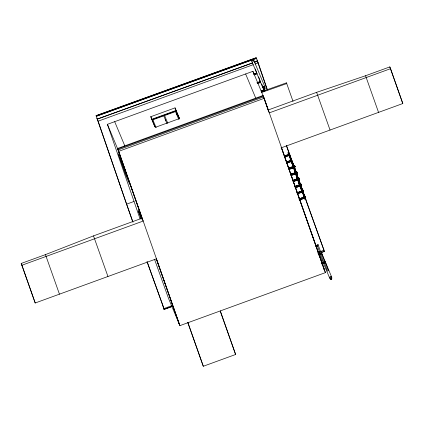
<?xml version="1.0" encoding="UTF-8"?>
<svg xmlns="http://www.w3.org/2000/svg" width="424" height="424" viewBox="0 0 424 424"><rect width="100%" height="100%" fill="white"/><g stroke="black" fill="none" stroke-linecap="round" stroke-linejoin="round"><path stroke-width="0.64" d="M292.756 166.871L293.207 166.409M293.763 166.59L293.975 166.441M294.166 166.844L294.214 166.51M297.197 179.151A0.689 0.615 -22.7 0 1 297.399 178.976L297.213 179.177M298.13 178.61L297.834 179.135M299.954 185.055L300.605 184.599L300.86 185.325M300.346 184.944C299.254 186.433 302.354 184.959 300.282 185.092M300.706 185.076L300.6 184.779L300.674 185.087M301.713 190.503L298.708 183.322L305.201 199.635L305.847 199.397C305.587 199.031 305.206 195.533 304.241 197.351M304.501 197.049L304.506 197.367L304.474 197.091M304.575 197.229C304.082 199.026 306.245 196.603 304.607 197.377M293.588 167.517A0.949 0.848 -22.7 0 0 294.913 166.897A0.949 0.848 -22.7 0 0 294.102 165.858A0.949 0.848 -22.7 0 0 293.095 166.886L293.058 166.823M302.81 191.86L302.217 191.531L302.731 190.927M289.401 155.195L289.364 154.924M294.267 166.908L294.018 167.157L294.325 167.077L293.996 166.977L294.176 166.478L294.638 166.865L294.484 167.379L293.763 167.374L294.097 166.579M294.489 166.939L294.081 166.287L293.53 166.844M295.284 173.877L295.767 173.649A0.949 0.848 -22.7 0 0 297.07 172.944A0.949 0.848 -22.7 0 0 296.122 171.969A0.949 0.848 -22.7 0 0 295.274 173.146L295.284 173.162A0.949 0.848 -22.7 0 1 295.735 171.916A0.949 0.848 -22.7 0 1 296.991 172.356M295.91 172.69C295.046 174.439 298.364 173.077 295.936 172.648M298.204 178.843C297.728 180.91 299.673 178.144 298.242 179.103M299.201 185.081L299.535 184.737M300.203 185.007L300.584 184.827M288.961 154.866L288.951 155.274M289.375 154.935C289.534 153.626 287.695 155.597 289.253 155.391M291.087 161.056L291.129 161.406L291.511 161.343M296.572 173.124L296.318 172.398L295.671 172.95M298.713 179.225L298.708 178.631L298.178 178.584M302.153 190.975L302.921 190.774L302.932 191.494M288.654 154.336L288.474 154.76M291.505 161.782A0.689 0.615 -22.7 0 1 290.652 161.433A0.689 0.615 -22.7 0 1 291.097 160.617L291.065 160.876M295.199 172.923L295.035 173.162A0.689 0.615 -22.7 0 1 295.258 172.875L295.311 173.257M298.088 178.637L298.162 179.119M288.967 154.749L288.972 155.189M295.078 172.637L295.348 172.51M296.005 172.679L296.116 172.542M296.381 173.278L297.277 174.995L296.63 175.234L295.984 173.379M300.256 185.007L300.637 185.06M302.397 191.107L302.651 191.001M296.349 173.289C296.116 172.78 296.678 173.31 295.788 173.188M302.656 191.622L302.773 191.282L302.709 191.6M293.911 166.648L294.198 166.574M297.394 178.637L297.044 179.161A0.689 0.615 -22.7 0 1 297.463 178.78M302.874 191.881L303.208 191.266L302.582 190.996M45.448 254.617L93.503 235.882L142.003 218.212L143.19 221.058L21.942 265.228L21.2 263.452L45.448 254.617L59.45 294.161M132.723 221.832L96.969 118.338L98.156 121.185L253.239 64.686M255.105 64.008L258.205 62.874L267.39 89.708M140.084 218.948L107.415 124.322L252.911 71.317L264.21 98.331L325.409 272.632L179.909 325.637L168.609 298.623L154.569 259.409M253.976 73.919L256.706 72.923M253.536 74.364L256.806 73.172M254.23 74.645L255.868 74.052M254.336 74.894L257.061 73.898L255.301 68.932M150.806 116.706L175.054 107.871L179.516 118.54L155.263 127.37L150.806 116.706L151.845 119.679L151.723 119.324L175.971 110.489L179.548 119.038M152.984 120.257L152.677 119.383L163.59 115.407L166.929 123.453M152.831 119.817L163.744 115.842M164.554 115.551L175.467 111.576M256.997 82.648L260.272 81.456M257.103 82.897L260.378 81.705M259.435 82.579L260.527 82.182M257.357 83.623L260.633 82.431L258.661 76.871M261.115 90.98L263.839 89.989L263.945 90.238L261.216 91.229M261.915 91.51L263.548 90.911M261.47 91.955L265.17 90.609L264.444 88.59M117.761 149.062L263.262 96.057M107.415 124.322L118.715 151.336L264.21 98.331M390.562 68.683L389.815 66.907L365.567 75.742L316.622 92.342L268.122 110.012L269.314 112.858L390.562 68.683L402.8 103.546L281.038 147.897M133.025 222.187L126.575 204.172L134.016 201.458M293.238 166.139L287.997 152.82L288.643 152.582L294.055 165.811M284.324 155.836L288.5 154.559L284.414 156.048M284.684 156.853L288.861 155.576L284.774 157.066M289.73 157.76L290.376 157.521L288.643 152.582M286.465 161.936L290.557 160.447L291.097 161.518M286.555 162.148L291.065 160.309M287.408 162.742L290.329 161.677M286.916 163.166L291.002 161.677L290.557 160.447M287.997 152.82L292.756 164.194L293.403 163.956M292.926 164.782L292.279 165.021L297.521 178.34M288.611 168.037L292.783 166.759M288.797 168.132L293.556 166.648L293.911 167.66L289.242 169.362M289.285 168.037L292.2 166.977M289.459 168.1L292.438 167.014M288.304 168.561L293.556 166.648M289.152 169.149L293.238 167.66M289.057 169.266L293.143 167.777M294.208 167.676L294.563 167.846L294.468 167.586M293.991 167.936L294.489 169.134L295.136 168.895L294.484 167.045M293.896 167.899L294.897 170.294L295.544 170.056L296.196 171.911M290.753 174.137L294.929 172.859L290.843 174.349M290.938 174.232L295.698 172.748L290.445 174.662M291.299 175.25L296.058 173.766L290.8 175.679M296.609 173.686L296.445 174.041L296.609 173.686L299.418 181.096L298.772 181.334L298.024 179.538M296.636 173.755L296.349 173.776M295.788 173.4L297.039 176.395L297.685 176.161M292.894 180.237L297.07 178.96M292.496 180.55L297.839 178.849L298.199 179.866L292.942 181.779M292.587 180.762L297.839 178.849M294.966 179.935L296.752 179.283M294.023 181.138L298.109 179.649M293.339 181.467L297.425 179.977M298.75 179.787L298.586 180.142L298.75 179.787L300.478 184.111M298.782 179.856L298.491 179.882M297.929 179.5L299.18 182.495L299.826 182.262M295.035 186.337L299.212 185.06L295.125 186.549M294.638 186.65L299.98 184.949L300.34 185.966L295.083 187.88M294.691 186.836L299.98 184.949M295.316 186.687L297.107 186.035M296.561 186.931L299.567 186.078L295.48 187.567M295.581 187.45L299.667 185.961M300.632 185.982L300.987 186.147L300.892 185.887M300.166 185.638L300.913 187.434L301.565 187.196L300.913 185.346M300.319 186.2L301.321 188.595L301.968 188.362L302.619 190.212A1.034 0.922 -22.7 0 1 303.542 191.372A1.034 0.922 -22.7 0 1 301.952 191.902M296.779 192.75L302.126 191.049L302.482 192.067L297.229 193.98M297.431 192.719L301.602 191.198L301.708 191.489A0.949 0.848 -22.7 0 1 302.248 190.185A0.949 0.848 -22.7 0 1 303.457 190.821A0.949 0.848 -22.7 0 1 302.45 191.844M296.869 192.962L302.126 191.049M298.305 193.339L302.392 191.849A0.859 0.768 -22.7 0 0 303.399 191.198A0.859 0.768 -22.7 0 0 302.704 190.307A0.859 0.768 -22.7 0 0 301.729 191.081M302.773 192.083L303.033 191.987L303.128 192.247L302.773 192.083L303.589 194.012M302.307 191.738L303.059 193.535L303.706 193.296L303.054 191.447M302.211 191.701L303.467 194.696L304.114 194.462L304.761 196.312M298.925 198.851L304.268 197.149L304.623 198.167L299.371 200.08M300.171 198.602L303.149 197.515M299.01 199.063L304.268 197.149M299.28 199.868L304.623 198.167M304.92 198.183L305.269 198.347L305.174 198.088M21.2 263.452L35.203 302.996L156.451 258.82M315.498 245.644L318.106 244.696L318.207 244.945L315.599 245.894M315.854 246.62L317.491 246.021L317.391 245.772M146.958 261.597L163.94 308.555L172.006 305.619M317.788 252.508L323.989 250.25L302.858 191.219M318.519 254.374L321.673 253.223L324.885 262.324M318.625 254.623L321.774 253.473M318.88 255.349L321.063 254.554M321.54 263.103L325.24 261.756L328.452 270.857M322.192 263.156L325.346 262.006M321.8 263.829L323.978 263.034M321.901 264.078L324.63 263.087M187.678 322.341L203.292 366.267L235.622 354.491L220.326 310.914M96.052 115.688L256.25 57.733L256.499 58.337L96.301 116.293L96.078 115.757L256.25 57.733M256.483 58.3L96.275 116.218L97.308 119.16M97.271 119.054L252.497 62.895M254.363 62.222L257.463 61.098M97.297 119.123L252.54 63.001M254.384 62.291L257.506 61.204L256.472 58.263M164.072 309.329L172.144 306.409M318.058 253.621L319.304 253.17M321.164 252.497L324.27 251.374M164.099 309.403L172.186 306.52M318.085 253.695L319.341 253.282M321.191 252.572L324.312 251.485L323.274 248.543M261.746 91.605L286.47 82.844L286.767 83.56L261.423 92.533M300.499 185.489L300.717 185.23L300.224 185.495M288.924 154.209L289.608 154.961M296.572 173.867L298.189 178.175M290.981 161.231L290.679 161.03L291.044 160.919M402.8 103.546L389.815 66.907M365.567 75.742L378.553 112.381M316.622 92.342L330.052 130.046M258.205 62.874L257.013 60.033L267.268 89.983M254.003 60.844L264.947 87.005M265.17 90.609L264.094 90.715L264.2 90.964L261.714 83.883M251.904 61.607L262.848 87.768M290.631 158.12L292.131 161.714M292.29 162.275L293.885 165.901M294.383 167.098L295.544 170.056M294.775 169.012L296.026 172.001M293.397 166.701L290.138 158.921L295.38 172.239M296.917 175.112L298.167 178.107M298.671 179.299L299.418 181.096M297.325 176.273L298.077 178.069M298.846 180.046L298.586 180.142M299.058 181.212L300.309 184.207M300.812 185.399L301.565 187.196M299.466 182.373L300.219 184.17M300.717 185.368L301.968 188.362M300.987 186.147L300.727 186.242M297.431 178.303L294.426 171.121L299.662 184.44M301.199 187.313L302.45 190.307M302.953 191.505L303.706 193.296M301.607 188.473L302.36 190.27L300.78 185.892M302.858 191.468L304.114 194.462M299.572 184.403L296.567 177.221L301.803 190.54M305.269 198.347L305.015 198.443M323.989 250.25L305.004 197.695M324.047 250.844L324.312 251.485M320.809 251.119L331.754 277.28M245.639 73.967L255.746 98.14M317.131 245.046L320.343 254.146M320.703 253.579L323.915 262.679M324.27 262.112L327.482 271.212M318.71 251.888L329.649 278.049M323.205 267.369L323.968 269.182M324.217 269.786L324.455 270.358L281.245 147.287M325.409 272.632L281.382 147.515M176.432 111.793L176.58 112.148M177.068 113.319L179.029 118.005M178.589 117.374L176.93 113.219M178.743 119.335L175.313 111.136L164.401 115.111L167.83 123.31M176.262 113.616L176.75 114.787M165.275 119.642L165.763 120.814M152.677 119.383L156.106 127.582M152.115 120.262L154.808 126.702M235.622 354.491L220.231 311.184M114.687 121.672L124.799 145.845M141.515 218.45L138.224 210.58L141.25 219.203M163.85 308.799L164.114 309.441L163.081 306.499M93.503 235.882L107.95 276.49M286.619 145.861L293.069 163.881M294.404 167.613L295.963 171.959M298.634 179.416L300.409 184.387M300.855 185.627L302.413 189.978M286.322 145.506L292.995 164.146M296.551 174.089L297.664 177.195M303.001 192.104L303.669 193.969M147.261 261.952L163.94 308.555M286.47 82.844L293.026 101.378M296.63 173.146L297.277 174.995M305.195 197.547L305.847 199.397M292.756 164.194L294.489 169.134M294.897 170.294L295.549 172.144M297.039 176.395L297.69 178.244M298.125 179.479L298.772 181.334M299.18 182.495L299.832 184.345M300.484 186.2L300.913 187.434M301.321 188.595L301.973 190.445M302.407 191.68L303.059 193.535M303.467 194.696L304.114 196.551M304.549 197.78L305.201 199.635M295.608 172.531L296.058 173.766M288.41 154.347L288.861 155.576M318.106 244.696L321.312 253.796M268.445 110.653L263.617 96.91L118.121 149.916L142.687 219.886M268.307 110.425L263.023 95.49L117.522 148.495L142.31 219.086M175.054 107.871L176.511 112.031M187.991 322.696L203.292 366.267M118.715 151.336L179.909 325.637M156.286 258.619L179.315 324.217M156.366 259.016L178.96 323.364M21.942 265.228L35.203 302.996M252.911 71.317L253.764 73.808M98.156 121.185L126.575 204.172M330.609 278.685A1.118 1.002 -22.7 0 1 329.665 277.397A1.118 1.002 -22.7 0 1 331.335 276.787A1.118 1.002 -22.7 0 1 331.409 278.393M320.851 251.31A1.118 1.002 -22.7 0 1 320.735 251.898M319.071 252.344A1.118 1.002 -22.7 0 1 318.795 252.063M264.019 88.388A1.118 1.002 -22.7 0 1 262.811 87.312A1.118 1.002 -22.7 0 1 264.343 86.427A1.118 1.002 -22.7 0 1 264.756 87.959M252.444 62.164A1.118 1.002 -22.7 0 1 251.978 60.828A1.118 1.002 -22.7 0 1 253.462 60.288A1.118 1.002 -22.7 0 1 253.934 61.623M299.943 186.216A0.689 0.615 -22.7 0 1 299.275 185.945M300.012 186.041A0.689 0.615 -22.7 0 1 299.291 185.898M299.28 185.108A0.689 0.615 -22.7 0 1 299.604 184.88M304.262 198.093A1.034 0.922 -22.7 0 0 305.704 197.414A1.034 0.922 -22.7 0 0 304.819 196.286A1.034 0.922 -22.7 0 0 303.716 197.404A1.034 0.922 -22.7 0 1 304.628 196.148A1.034 0.922 -22.7 0 1 305.662 197.213A1.034 0.922 -22.7 0 1 304.199 197.95M303.801 197.388A0.949 0.848 -22.7 0 1 304.872 196.365A0.949 0.848 -22.7 0 1 305.582 197.51A0.949 0.848 -22.7 0 1 304.146 197.939M303.78 197.409A0.949 0.848 -22.7 0 1 304.628 196.227A0.949 0.848 -22.7 0 1 305.582 197.202A0.949 0.848 -22.7 0 1 304.241 197.876A0.859 0.768 -22.7 0 0 305.508 197.483A0.859 0.768 -22.7 0 0 304.861 196.445A0.859 0.768 -22.7 0 0 303.886 197.372A0.859 0.768 -22.7 0 1 304.845 196.407A0.859 0.768 -22.7 0 1 305.492 197.446A0.859 0.768 -22.7 0 1 304.183 197.838M301.777 190.964A0.859 0.768 -22.7 0 1 302.879 190.371A0.859 0.768 -22.7 0 1 303.361 191.383A0.859 0.768 -22.7 0 1 302.195 191.844M297.802 180.115A0.689 0.615 -22.7 0 1 297.304 180.02M301.618 191.478A1.034 0.922 -22.7 0 1 302.609 190.185A0.859 0.768 -22.7 0 0 301.883 190.577M301.692 190.948A0.949 0.848 -22.7 0 1 302.964 190.312A0.949 0.848 -22.7 0 1 303.383 191.51A0.949 0.848 -22.7 0 1 302.005 191.839A1.034 0.922 -22.7 0 0 303.536 191.049A1.034 0.922 -22.7 0 0 302.354 190.074A1.034 0.922 -22.7 0 0 301.639 191.5M301.66 191.288A0.949 0.848 -22.7 0 1 301.66 191.118M299.614 185.055A0.859 0.768 -22.7 0 1 300.696 184.292A0.859 0.768 -22.7 0 1 301.215 185.368A0.859 0.768 -22.7 0 1 299.932 185.707A0.859 0.768 -22.7 0 0 301.199 185.33A0.859 0.768 -22.7 0 0 300.685 184.255A0.859 0.768 -22.7 0 0 299.604 185.018M295.788 173.983A0.689 0.615 -22.7 0 1 294.94 173.639M295.729 173.84A0.689 0.615 -22.7 0 1 294.929 173.602M294.85 173.252A0.689 0.615 -22.7 0 1 295.321 172.679M299.975 185.892A1.034 0.922 -22.7 0 0 301.4 185.272A1.034 0.922 -22.7 0 0 300.664 184.09A1.034 0.922 -22.7 0 0 299.434 185.018A0.949 0.848 -22.7 0 1 300.468 184.021A0.949 0.848 -22.7 0 1 301.284 185.055M299.519 185.018A0.949 0.848 -22.7 0 1 300.648 184.17A0.949 0.848 -22.7 0 1 301.321 185.256A0.949 0.848 -22.7 0 1 300.017 185.818M299.376 185.06A1.034 0.922 -22.7 0 1 300.574 183.947A1.034 0.922 -22.7 0 1 301.289 185.251M301.04 185.553A1.034 0.922 -22.7 0 1 300.499 185.807M300.987 185.495A0.949 0.848 -22.7 0 1 300.489 185.728M297.494 179.22A0.859 0.768 -22.7 0 1 298.321 178.144A0.859 0.768 -22.7 0 1 299.1 179.135A0.859 0.768 -22.7 0 1 297.775 179.575A0.949 0.848 -22.7 0 0 298.528 179.58M293.647 167.883A0.689 0.615 -22.7 0 1 292.846 167.644M293.238 166.717A0.689 0.615 -22.7 0 0 293.005 166.855A1.034 0.922 -22.7 0 1 294.108 165.784A1.034 0.922 -22.7 0 1 294.998 166.913A1.034 0.922 -22.7 0 1 293.551 167.591M293.588 167.74A0.689 0.615 -22.7 0 1 292.958 167.676M292.851 166.807A0.689 0.615 -22.7 0 1 293.18 166.579M297.293 179.103A1.034 0.922 -22.7 0 1 298.523 177.99A1.034 0.922 -22.7 0 1 299.174 179.347A1.034 0.922 -22.7 0 1 297.526 179.585M297.378 179.087A0.949 0.848 -22.7 0 1 298.507 178.069A0.949 0.848 -22.7 0 1 299.1 179.31A0.949 0.848 -22.7 0 1 297.59 179.527A1.034 0.922 -22.7 0 0 299.201 179.034A1.034 0.922 -22.7 0 0 298.268 177.842A1.034 0.922 -22.7 0 0 297.277 179.135M297.356 179.103A0.949 0.848 -22.7 0 1 297.908 178.006A0.949 0.848 -22.7 0 1 299.09 178.356A0.949 0.848 -22.7 0 1 298.692 179.5M295.369 173.151A0.859 0.768 -22.7 0 1 296.143 172.08A0.859 0.768 -22.7 0 1 297.007 172.966A0.859 0.768 -22.7 0 1 295.788 173.58M295.422 173.252A0.859 0.768 -22.7 0 1 296.016 172.065A0.859 0.768 -22.7 0 1 297.001 172.881A0.859 0.768 -22.7 0 1 295.772 173.543M291.945 160.966A0.689 0.615 -22.7 0 1 291.903 161.443M291.182 161.682A0.689 0.615 -22.7 0 1 291.039 160.479M295.528 173.602A1.034 0.922 -22.7 0 0 297.118 173.072A1.034 0.922 -22.7 0 0 296.185 171.884A1.034 0.922 -22.7 0 0 295.194 173.178A1.034 0.922 -22.7 0 1 296.09 171.747A1.034 0.922 -22.7 0 1 297.007 173.045M296.895 173.209A1.034 0.922 -22.7 0 1 296.593 173.469M297.028 172.52A0.949 0.848 -22.7 0 1 296.996 172.854M293.164 166.833A0.859 0.768 -22.7 0 1 294.081 165.906A0.859 0.768 -22.7 0 1 294.818 166.844A0.859 0.768 -22.7 0 1 293.615 167.411M289.364 155.682A0.689 0.615 -22.7 0 1 288.479 155.179A0.689 0.615 -22.7 0 1 289.306 154.479A0.689 0.615 -22.7 0 1 289.762 155.343M289.428 155.481A0.689 0.615 -22.7 0 1 288.452 155.195A0.689 0.615 -22.7 0 1 289.025 154.341A0.689 0.615 -22.7 0 1 289.772 154.961M292.952 166.759A1.034 0.922 -22.7 0 1 293.986 165.641A1.034 0.922 -22.7 0 1 294.966 166.648A1.034 0.922 -22.7 0 1 293.678 167.501M293.074 166.902A0.949 0.848 -22.7 0 1 293.859 165.736A0.949 0.848 -22.7 0 1 294.892 166.584A0.949 0.848 -22.7 0 1 293.7 167.427M303.87 196.959A0.859 0.768 -22.7 0 1 304.925 196.349A0.859 0.768 -22.7 0 1 305.497 197.277M305.439 197.425A0.859 0.768 -22.7 0 1 304.156 197.769M303.388 190.869A0.859 0.768 -22.7 0 1 302.471 191.802M302.932 190.297A0.859 0.768 -22.7 0 1 303.287 190.588M299.588 185.134A0.859 0.768 -22.7 0 1 300.505 184.207A0.859 0.768 -22.7 0 1 301.247 185.145A0.859 0.768 -22.7 0 1 300.038 185.712M297.452 179.114A0.859 0.768 -22.7 0 1 297.95 178.112A0.859 0.768 -22.7 0 1 299.026 178.43A0.859 0.768 -22.7 0 1 298.666 179.474M298.517 179.543A0.859 0.768 -22.7 0 1 298.024 179.585M295.311 173.013A0.859 0.768 -22.7 0 1 295.708 172.059M296.646 172.07A0.859 0.768 -22.7 0 1 296.927 172.42M293.17 166.913A0.859 0.768 -22.7 0 1 293.62 165.932A0.859 0.768 -22.7 0 1 294.691 166.144A0.859 0.768 -22.7 0 1 294.521 167.173M294.383 167.273A0.859 0.768 -22.7 0 1 293.583 167.337M298.268 179.209L298.607 179.278L298.279 179.177M304.692 197.51L305.036 197.579L304.708 197.483M122.499 163.881L118.185 153.573L125.324 173.909L129.638 184.217L122.499 163.881M330.55 278.303A0.705 0.631 -22.7 0 0 331.367 277.423A0.705 0.631 -22.7 0 0 330.19 277.269A0.705 0.631 -22.7 0 0 330.55 278.303M331.001 279.352A0.689 0.615 -22.7 0 0 331.796 278.494A0.689 0.615 -22.7 0 0 330.646 278.345A0.689 0.615 -22.7 0 0 331.001 279.352M331.022 279.257A0.583 0.525 -22.7 0 0 331.701 278.531A0.583 0.525 -22.7 0 0 330.725 278.404A0.583 0.525 -22.7 0 0 331.022 279.257M263.749 88.022A0.705 0.631 -22.7 0 0 264.56 87.148A0.705 0.631 -22.7 0 0 263.384 86.994A0.705 0.631 -22.7 0 0 263.749 88.022M253.563 60.87A0.705 0.631 -22.7 0 0 253.388 60.696A0.689 0.615 -22.1 0 1 253.547 60.876M264.2 89.077A0.689 0.615 -22.7 0 0 264.989 88.218A0.689 0.615 -22.7 0 0 263.845 88.07A0.689 0.615 -22.7 0 0 264.2 89.077M264.221 88.982A0.583 0.525 -22.7 0 0 264.894 88.256A0.583 0.525 -22.7 0 0 263.919 88.128A0.583 0.525 -22.7 0 0 264.221 88.982M253.531 60.839A0.689 0.615 -22.7 0 0 253.361 60.664A0.689 0.615 -22.1 0 1 253.531 60.839M296.551 173.4A0.949 0.848 -22.7 0 0 296.832 173.167A0.859 0.768 -22.7 0 1 296.524 173.374"/></g></svg>
